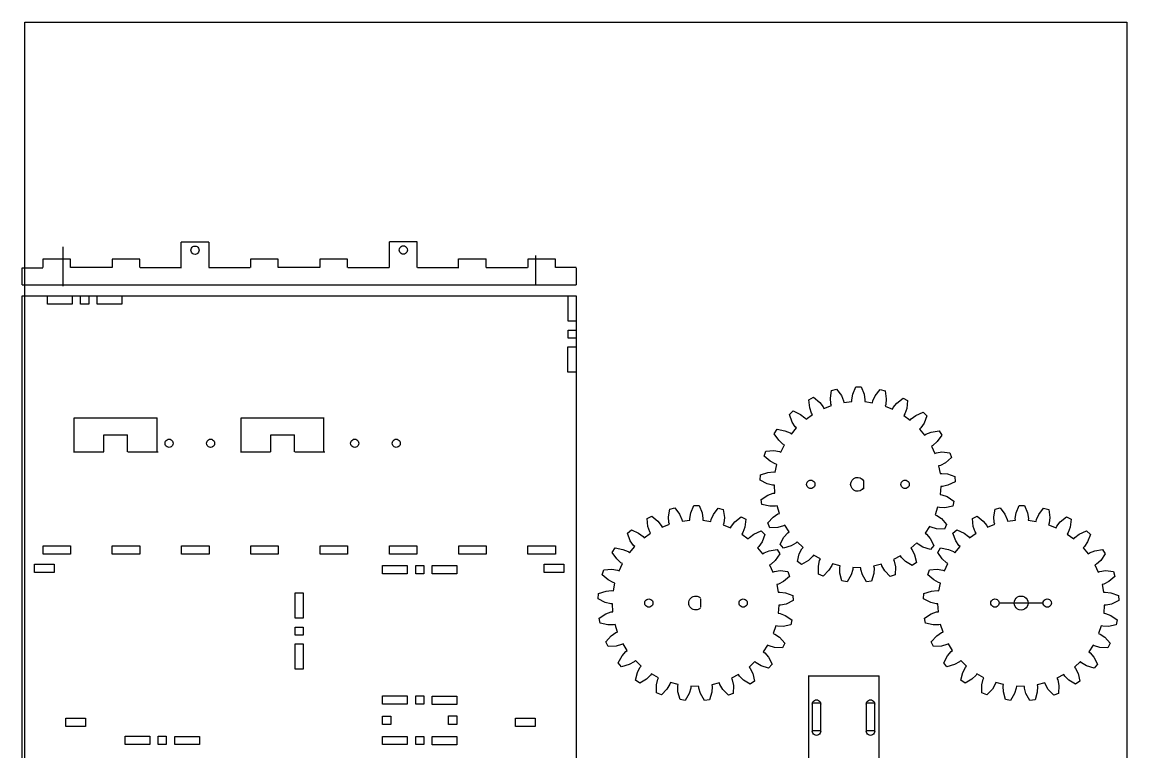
# Model space of a CAD drawing. Extents: x 5 to 394, y 5 to 594.
# Drawn here: x 5 to 394, y 337.2 to 594 of the extents above; entities that cross this region are included whole.
import ezdxf

# ---------------------------------------------------------------- set-up
doc = ezdxf.new("R2010")
doc.units = 0
for name, color, linetype in [('EarlyCut', 7, 'CONTINUOUS'), ('InfoOnly', 7, 'CONTINUOUS'), ('OuterCut', 7, 'CONTINUOUS')]:
    doc.layers.add(name, color=color, linetype=linetype)

msp = doc.modelspace()

# ---------------------------------------------------------------- linework, layer by layer
at = {"layer": 'EarlyCut', "color": 5}
for points in [[(19.302582, 514.896425), (19.302582, 501.040627)], [(13.9014, 497.681684), (22.58708, 497.681684), (22.58708, 494.779487), (13.9014, 494.779487), (13.9014, 497.681684)], [(25.609051, 497.682192), (28.441671, 497.682192), (28.441671, 494.778949), (25.609051, 494.778949), (25.609051, 497.682192)], [(31.414858, 497.631702), (40.100538, 497.631702), (40.100538, 494.729505), (31.414858, 494.729505), (31.414858, 497.631702)], [(200.088205, 497.631519), (200.088205, 488.729286), (197.256606, 488.729286), (197.256606, 497.631519), (200.088205, 497.631519)], [(200.088701, 485.63197), (200.088701, 482.728726), (197.256081, 482.728726), (197.256081, 485.63197), (200.088701, 485.63197)], [(200.039439, 479.68141), (200.039439, 470.779177), (197.20784, 470.779177), (197.20784, 479.68141), (200.039439, 479.68141)], [(23.320321, 442.822132), (23.320321, 454.72302)], [(23.320321, 454.680038), (52.59074, 454.680038)], [(52.508353, 442.822132), (52.508353, 454.72302)], [(82.078091, 442.822132), (82.078091, 454.72302)], [(82.078091, 454.680038), (111.348509, 454.680038)], [(111.266139, 442.822132), (111.266139, 454.72302)], [(33.822028, 442.813183), (33.822028, 448.747307)], [(33.829848, 448.739292), (42.131128, 448.739292)], [(42.138948, 442.813183), (42.138948, 448.747307)], [(92.579793, 442.813183), (92.579793, 448.747307)], [(92.587614, 448.739292), (100.888893, 448.739292)], [(100.896713, 442.813183), (100.896713, 448.747307)], [(58.167143, 445.779945), (58.167143, 445.779945)], [(72.802358, 445.779945), (72.802358, 445.779945)], [(123.522259, 445.77998), (123.522259, 445.77998)], [(138.157469, 445.779945), (138.157469, 445.779945)], [(23.098034, 442.822104), (33.733847, 442.822104)], [(42.227122, 442.822104), (52.862917, 442.822104)], [(81.855795, 442.822104), (92.491616, 442.822104)], [(100.984891, 442.822104), (111.620684, 442.822104)], [(301.306653, 432.643828), (301.306653, 429.740602)], [(284.147835, 431.331065), (284.147835, 431.331065)], [(317.361843, 431.331065), (317.361843, 431.331065)], [(12.364735, 409.648561), (22.026043, 409.648561), (22.026043, 406.746416), (12.364735, 406.746416), (12.364735, 409.648561)], [(36.756738, 409.648561), (46.418046, 409.648561), (46.418046, 406.746416), (36.756738, 406.746416), (36.756738, 409.648561)], [(61.148743, 409.648561), (70.810051, 409.648561), (70.810051, 406.746416), (61.148743, 406.746416), (61.148743, 409.648561)], [(85.540748, 409.648561), (95.202056, 409.648561), (95.202056, 406.746416), (85.540748, 406.746416), (85.540748, 409.648561)], [(109.932756, 409.648561), (119.594064, 409.648561), (119.594064, 406.746416), (109.932756, 406.746416), (109.932756, 409.648561)], [(134.324756, 409.648561), (143.986064, 409.648561), (143.986064, 406.746416), (134.324756, 406.746416), (134.324756, 409.648561)], [(158.716751, 409.648561), (168.378059, 409.648561), (168.378059, 406.746416), (158.716751, 406.746416), (158.716751, 409.648561)], [(183.108759, 409.648561), (192.770067, 409.648561), (192.770067, 406.746416), (183.108759, 406.746416), (183.108759, 409.648561)], [(9.337639, 403.201026), (16.272006, 403.201026), (16.272006, 400.293794), (9.337639, 400.293794), (9.337639, 403.201026)], [(131.885515, 402.781273), (140.571195, 402.781273), (140.571195, 399.879075), (131.885515, 399.879075), (131.885515, 402.781273)], [(143.593166, 402.781781), (146.425786, 402.781781), (146.425786, 399.878537), (143.593166, 399.878537), (143.593166, 402.781781)], [(149.398973, 402.731291), (158.084653, 402.731291), (158.084653, 399.829094), (149.398973, 399.829094), (149.398973, 402.731291)], [(188.86277, 403.200963), (195.797127, 403.200963), (195.797127, 400.293731), (188.86277, 400.293731), (188.86277, 403.200963)], [(104.007992, 393.105744), (104.007992, 384.20351), (101.176393, 384.20351), (101.176393, 393.105744), (104.007992, 393.105744)], [(227.138946, 389.562176), (227.138946, 389.562176)], [(243.919999, 391.053687), (243.919999, 388.103271)], [(260.352954, 389.562176), (260.352954, 389.562176)], [(349.007204, 389.562176), (349.007204, 389.562176)], [(359.20598, 389.562174), (359.20598, 389.562174)], [(367.429632, 389.562176), (367.429632, 389.562176)], [(104.008488, 381.106194), (104.008488, 378.202951), (101.175868, 378.202951), (101.175868, 381.106194), (104.008488, 381.106194)], [(103.959226, 375.155635), (103.959226, 366.253402), (101.127627, 366.253402), (101.127627, 375.155635), (103.959226, 375.155635)], [(131.885515, 356.855815), (140.571195, 356.855815), (140.571195, 353.953618), (131.885515, 353.953618), (131.885515, 356.855815)], [(143.593166, 356.856323), (146.425786, 356.856323), (146.425786, 353.95308), (143.593166, 353.95308), (143.593166, 356.856323)], [(149.398973, 356.805833), (158.084653, 356.805833), (158.084653, 353.903636), (149.398973, 353.903636), (149.398973, 356.805833)], [(283.284986, 354.431535), (286.159414, 354.431535), (286.159414, 344.557108), (283.284986, 344.557108), (283.284986, 354.431535)], [(302.285005, 354.431535), (305.159432, 354.431535), (305.159432, 344.557108), (302.285005, 344.557108), (302.285005, 354.431535)], [(20.382344, 349.014), (27.316711, 349.014), (27.316711, 346.106768), (20.382344, 346.106768), (20.382344, 349.014)], [(131.896336, 349.799418), (134.823376, 349.799418), (134.823376, 346.7994), (131.896336, 346.7994), (131.896336, 349.799418)], [(155.156713, 349.859309), (158.083749, 349.859309), (158.083749, 346.859292), (155.156713, 346.859292), (155.156713, 349.859309)], [(178.686315, 349.014), (185.620682, 349.014), (185.620682, 346.106768), (178.686315, 346.106768), (178.686315, 349.014)], [(41.238325, 342.680696), (49.924005, 342.680696), (49.924005, 339.778499), (41.238325, 339.778499), (41.238325, 342.680696)], [(52.945977, 342.681204), (55.778596, 342.681204), (55.778596, 339.777961), (52.945977, 339.777961), (52.945977, 342.681204)], [(58.751784, 342.630714), (67.437463, 342.630714), (67.437463, 339.728517), (58.751784, 339.728517), (58.751784, 342.630714)], [(131.885515, 342.630686), (140.571195, 342.630686), (140.571195, 339.728489), (131.885515, 339.728489), (131.885515, 342.630686)], [(143.593166, 342.631194), (146.425786, 342.631194), (146.425786, 339.727951), (143.593166, 339.727951), (143.593166, 342.631194)], [(149.398973, 342.580704), (158.084653, 342.580704), (158.084653, 339.678507), (149.398973, 339.678507), (149.398973, 342.580704)]]:
    msp.add_lwpolyline(points, dxfattribs=at)
for points in [[(55.334523, 445.779945), (55.334304, 446.29871), (55.604203, 446.778164), (56.042501, 447.037611)], [(56.042501, 444.522279), (55.604203, 444.781726), (55.334304, 445.261181), (55.334523, 445.779945)], [(56.042501, 447.037611), (56.480799, 447.297059), (57.020867, 447.297059), (57.459165, 447.037611)], [(57.459165, 444.522279), (57.020867, 444.262832), (56.480799, 444.262832), (56.042501, 444.522279)], [(57.459165, 447.037611), (57.897463, 446.778164), (58.167362, 446.29871), (58.167143, 445.779945)], [(58.167143, 445.779945), (58.167362, 445.261181), (57.897463, 444.781726), (57.459165, 444.522279)], [(69.969738, 445.779945), (69.969518, 446.29871), (70.239417, 446.778164), (70.677715, 447.037611)], [(70.677715, 444.522279), (70.239417, 444.781726), (69.969518, 445.261181), (69.969738, 445.779945)], [(70.677715, 447.037611), (71.116013, 447.297059), (71.656082, 447.297059), (72.09438, 447.037611)], [(72.09438, 444.522279), (71.656082, 444.262832), (71.116013, 444.262832), (70.677715, 444.522279)], [(72.09438, 447.037611), (72.532678, 446.778164), (72.802577, 446.29871), (72.802358, 445.779945)], [(72.802358, 445.779945), (72.802577, 445.261181), (72.532678, 444.781726), (72.09438, 444.522279)], [(120.689639, 445.77998), (120.68942, 446.298745), (120.959319, 446.778199), (121.397617, 447.037646)], [(121.397617, 444.522314), (120.959319, 444.781761), (120.68942, 445.261216), (120.689639, 445.77998)], [(121.397617, 447.037646), (121.835915, 447.297094), (122.375983, 447.297094), (122.814281, 447.037646)], [(122.814281, 444.522314), (122.375983, 444.262867), (121.835915, 444.262867), (121.397617, 444.522314)], [(122.814281, 447.037646), (123.252579, 446.778199), (123.522478, 446.298745), (123.522259, 445.77998)], [(123.522259, 445.77998), (123.522478, 445.261216), (123.252579, 444.781761), (122.814281, 444.522314)], [(135.324849, 445.779945), (135.324629, 446.29871), (135.594528, 446.778164), (136.032826, 447.037611)], [(136.032826, 444.522279), (135.594528, 444.781726), (135.324629, 445.261181), (135.324849, 445.779945)], [(136.032826, 447.037611), (136.471124, 447.297059), (137.011193, 447.297059), (137.449491, 447.037611)], [(137.449491, 444.522279), (137.011193, 444.262832), (136.471124, 444.262832), (136.032826, 444.522279)], [(137.449491, 447.037611), (137.887789, 446.778164), (138.157688, 446.29871), (138.157469, 445.779945)], [(138.157469, 445.779945), (138.157688, 445.261181), (137.887789, 444.781726), (137.449491, 444.522279)], [(281.221012, 431.331065), (281.219967, 431.854587), (281.498663, 432.338789), (281.951874, 432.600852)], [(281.951874, 432.600852), (282.405084, 432.862915), (282.963763, 432.862915), (283.416973, 432.600852)], [(283.416973, 432.600852), (283.870183, 432.338789), (284.148879, 431.854587), (284.147835, 431.331065)], [(296.730683, 431.331049), (296.730683, 432.440376), (297.475774, 433.411397), (298.547301, 433.698513)], [(298.547301, 433.698513), (299.618828, 433.985629), (300.749607, 433.517247), (301.304272, 432.556543)], [(314.43502, 431.331065), (314.433975, 431.854587), (314.712671, 432.338789), (315.165882, 432.600852)], [(315.165882, 432.600852), (315.619092, 432.862915), (316.177771, 432.862915), (316.630981, 432.600852)], [(316.630981, 432.600852), (317.084191, 432.338789), (317.362887, 431.854587), (317.361843, 431.331065)], [(281.951874, 430.061278), (281.498663, 430.323341), (281.219967, 430.807543), (281.221012, 431.331065)], [(283.416973, 430.061278), (282.963763, 429.799216), (282.405084, 429.799216), (281.951874, 430.061278)], [(284.147835, 431.331065), (284.148879, 430.807543), (283.870183, 430.323341), (283.416973, 430.061278)], [(298.547301, 428.963584), (297.475774, 429.2507), (296.730683, 430.221722), (296.730683, 431.331049)], [(301.304272, 430.105554), (300.749607, 429.14485), (299.618828, 428.676468), (298.547301, 428.963584)], [(315.165882, 430.061278), (314.712671, 430.323341), (314.433975, 430.807543), (314.43502, 431.331065)], [(316.630981, 430.061278), (316.177771, 429.799216), (315.619092, 429.799216), (315.165882, 430.061278)], [(317.361843, 431.331065), (317.362887, 430.807543), (317.084191, 430.323341), (316.630981, 430.061278)], [(224.212123, 389.562176), (224.211078, 390.085698), (224.489775, 390.5699), (224.942985, 390.831963)], [(224.942985, 388.29239), (224.489775, 388.554453), (224.211078, 389.038654), (224.212123, 389.562176)], [(224.942985, 390.831963), (225.396195, 391.094026), (225.954874, 391.094026), (226.408084, 390.831963)], [(226.408084, 390.831963), (226.861294, 390.5699), (227.139991, 390.085698), (227.138946, 389.562176)], [(227.138946, 389.562176), (227.139991, 389.038654), (226.861294, 388.554453), (226.408084, 388.29239)], [(240.439681, 387.829056), (239.482515, 388.786223), (239.482515, 390.338097), (240.439681, 391.295264)], [(240.439681, 391.295264), (241.396847, 392.252431), (242.948721, 392.252433), (243.905889, 391.295267)], [(257.426131, 389.562176), (257.425086, 390.085698), (257.703783, 390.5699), (258.156993, 390.831963)], [(258.156993, 388.29239), (257.703783, 388.554453), (257.425086, 389.038654), (257.426131, 389.562176)], [(258.156993, 390.831963), (258.610203, 391.094026), (259.168882, 391.094026), (259.622092, 390.831963)], [(259.622092, 390.831963), (260.075303, 390.5699), (260.353999, 390.085698), (260.352954, 389.562176)], [(260.352954, 389.562176), (260.353999, 389.038654), (260.075303, 388.554453), (259.622092, 388.29239)], [(346.08038, 389.562176), (346.079336, 390.085698), (346.358032, 390.5699), (346.811242, 390.831963)], [(346.811242, 388.29239), (346.358032, 388.554453), (346.079336, 389.038654), (346.08038, 389.562176)], [(346.811242, 390.831963), (347.264452, 391.094026), (347.823132, 391.094026), (348.276342, 390.831963)], [(348.276342, 390.831963), (348.729552, 390.5699), (349.008248, 390.085698), (349.007204, 389.562176)], [(349.007204, 389.562176), (349.008248, 389.038654), (348.729552, 388.554453), (348.276342, 388.29239)], [(354.30403, 389.562174), (354.302272, 390.438993), (354.76904, 391.249961), (355.528097, 391.688879)], [(355.528097, 387.435468), (354.76904, 387.874386), (354.302272, 388.685354), (354.30403, 389.562174)], [(355.528097, 391.688879), (356.287153, 392.127797), (357.222857, 392.127797), (357.981913, 391.688879)], [(357.981913, 391.688879), (358.74097, 391.249961), (359.207738, 390.438993), (359.20598, 389.562174)], [(359.20598, 389.562174), (359.207738, 388.685354), (358.74097, 387.874386), (357.981913, 387.435468)], [(364.502808, 389.562176), (364.501764, 390.085698), (364.78046, 390.5699), (365.23367, 390.831963)], [(365.23367, 388.29239), (364.78046, 388.554453), (364.501764, 389.038654), (364.502808, 389.562176)], [(365.23367, 390.831963), (365.68688, 391.094026), (366.24556, 391.094026), (366.69877, 390.831963)], [(366.69877, 390.831963), (367.15198, 390.5699), (367.430676, 390.085698), (367.429632, 389.562176)], [(367.429632, 389.562176), (367.430676, 389.038654), (367.15198, 388.554453), (366.69877, 388.29239)], [(226.408084, 388.29239), (225.954874, 388.030327), (225.396195, 388.030327), (224.942985, 388.29239)], [(243.905889, 387.829053), (242.948721, 386.871887), (241.396847, 386.871889), (240.439681, 387.829056)], [(259.622092, 388.29239), (259.168882, 388.030327), (258.610203, 388.030327), (258.156993, 388.29239)], [(348.276342, 388.29239), (347.823132, 388.030327), (347.264452, 388.030327), (346.811242, 388.29239)], [(357.981913, 387.435468), (357.222857, 386.99655), (356.287153, 386.99655), (355.528097, 387.435468)], [(366.69877, 388.29239), (366.24556, 388.030327), (365.68688, 388.030327), (365.23367, 388.29239)]]:
    msp.add_open_spline(points, degree=3, dxfattribs=at)
at = {"layer": 'InfoOnly', "color": 7}
msp.add_lwpolyline([(5.995759, 594.004234), (394.004211, 594.004234), (394.004211, 5.995758), (5.995759, 5.995758), (5.995759, 594.004234)], dxfattribs=at)
at = {"layer": 'InfoOnly', "color": 5}
msp.add_lwpolyline([(364.209556, 389.562162), (349.300461, 389.562162)], dxfattribs=at)
at = {"layer": 'OuterCut', "color": 5}
for points in [[(60.997996, 516.686515), (70.777125, 516.686515)], [(60.997996, 516.686515), (70.777125, 516.686515)], [(61.00368, 507.691726), (61.00368, 516.592874)], [(61.00368, 507.691726), (61.00368, 516.592874)], [(67.315424, 513.730413), (67.315424, 513.730413)], [(70.858098, 507.691726), (70.858098, 516.592874)], [(134.342178, 516.756904), (144.115104, 516.756904)], [(134.342178, 516.756904), (144.115104, 516.756904)], [(134.346388, 507.661161), (134.346388, 516.661228)], [(140.656478, 513.802554), (140.656478, 513.802554)], [(144.103211, 507.661161), (144.103211, 516.661228)], [(46.465829, 507.592581), (46.465829, 510.592592), (36.709014, 510.592592), (36.709014, 507.592581), (22.073788, 507.592581), (22.073788, 510.592592), (12.316989, 510.592592), (12.316989, 507.592581)], [(119.586762, 507.592581), (119.586762, 510.592592), (109.829989, 510.592592), (109.829989, 507.592581), (95.194763, 507.592581), (95.194763, 510.592592), (85.437983, 510.592592), (85.437983, 507.592581)], [(158.667746, 510.656857), (168.440712, 510.656857)], [(158.671999, 507.652525), (158.671999, 510.652539)], [(168.436488, 507.652525), (168.436488, 510.652539)], [(200.135386, 507.592581), (192.817787, 507.592581), (192.817787, 510.592592), (183.061003, 510.592592), (183.061003, 507.592581)], [(185.775803, 511.837229), (185.775803, 501.599956)], [(4.999387, 501.542552), (4.999387, 507.5426), (12.316989, 507.5426)], [(46.558008, 507.655347), (61.114477, 507.655347)], [(70.789569, 507.655347), (85.346038, 507.655347)], [(119.67867, 507.655347), (134.23515, 507.655347)], [(144.19508, 507.655347), (158.751549, 507.655347)], [(168.41264, 507.655347), (182.969117, 507.655347)], [(200.135386, 507.5426), (200.135386, 501.542552)], [(4.999387, 501.542552), (200.135386, 501.542552)], [(5.045223, 497.63345), (200.08989, 497.63345), (200.08989, 329.726403), (5.045223, 329.726403), (5.045223, 497.63345)], [(328.204965, 435.114), (328.82625, 435.196543), (330.788271, 434.978054), (333.440589, 434.037508), (333.539702, 432.207438), (331.004476, 430.985944), (329.077528, 430.556836), (328.450962, 430.571798), (328.250108, 427.772718), (328.872567, 427.697897), (330.71876, 426.998307), (333.053581, 425.428093), (332.694473, 423.630583), (329.935344, 423.078115), (327.962212, 423.141683), (327.358891, 423.311941), (326.468302, 420.650458), (327.052649, 420.423493), (328.666728, 419.286813), (330.537987, 417.185011), (329.743078, 415.533197), (326.933127, 415.684283), (325.037808, 416.236786), (324.495617, 416.551673), (322.971509, 414.195325), (323.480817, 413.830044), (324.761689, 412.327676), (326.051141, 409.826655), (324.870484, 408.424432), (322.186582, 409.269716), (320.487989, 410.276046), (320.041357, 410.715663), (317.978867, 408.812616), (318.381357, 408.332171), (319.248452, 406.558391), (319.875522, 403.815172), (318.383193, 402.750778), (315.993573, 404.236907), (314.598853, 405.633904), (314.275529, 406.171208), (311.804712, 404.840713), (312.07502, 404.275101), (312.473685, 402.341417), (312.398787, 399.528526), (310.688683, 398.86866), (308.743672, 400.90231), (307.740387, 402.602295), (307.560597, 403.203051), (304.8366, 402.528974), (304.95782, 401.91374), (304.8631, 399.941748), (304.091082, 397.235811), (302.270606, 397.022185), (300.892449, 399.475442), (300.343193, 401.371575), (300.31858, 401.998259), (297.512382, 402.022646), (297.477037, 401.396672), (296.894662, 399.510192), (295.473962, 397.081437), (293.657445, 397.327026), (292.933046, 400.046037), (292.872534, 402.019232), (293.004404, 402.632062), (290.292433, 403.353727), (290.102631, 402.756413), (289.069428, 401.073888), (287.089305, 399.074684), (285.390912, 399.76419), (285.365417, 402.578145), (285.797545, 404.504252), (286.077782, 405.065199), (283.630395, 406.438537), (283.297959, 405.907266), (281.878856, 404.534525), (279.46394, 403.090329), (277.990299, 404.180632), (278.66509, 406.912675), (279.563046, 408.670971), (279.973801, 409.144303), (277.94489, 411.083248), (277.49064, 410.651086), (275.774788, 409.67464), (273.076448, 408.876462), (271.920579, 410.299113), (273.253539, 412.7771), (274.560294, 414.256811), (275.076009, 414.613446), (273.593163, 416.995744), (273.045552, 416.690517), (271.141007, 416.17133), (268.328934, 416.069343), (267.562959, 417.734697), (269.470353, 419.803447), (271.104169, 420.911682), (271.692172, 421.128653), (270.848267, 423.805015), (270.242184, 423.645287), (268.268141, 423.616101), (265.518915, 424.216759), (265.191172, 426.020314), (267.553433, 427.549558), (269.411236, 428.216858), (270.034953, 428.280596), (269.883186, 431.082907), (269.256233, 431.078912), (267.337228, 431.541668), (264.823626, 432.806844), (264.954669, 434.635246), (267.622944, 435.529305), (269.588594, 435.713486), (270.208382, 435.620149), (270.758305, 438.371997), (270.150309, 438.524196), (268.40636, 439.449497), (266.286699, 441.30015), (266.868337, 443.038488), (269.674976, 443.240799), (271.624454, 442.930339), (272.201826, 442.686039), (273.418712, 445.214549), (272.867497, 445.513401), (271.408577, 446.843329), (269.815793, 449.162863), (270.811256, 450.702026), (273.580015, 450.199936), (275.391287, 449.414511), (275.889553, 449.033936), (277.697193, 451.180661), (277.237721, 451.606864), (276.155122, 453.257896), (275.189219, 455.901083), (276.536489, 457.14416), (279.093252, 455.969221), (280.652309, 454.757771), (281.040177, 454.265511), (283.324931, 455.895133), (282.985751, 456.422533), (282.348131, 458.290705), (282.069572, 461.090954), (283.683565, 461.959853), (285.868019, 460.186195), (287.07689, 458.625096), (287.330092, 458.051774), (289.948261, 459.062109), (289.750977, 459.657113), (289.598032, 461.625302), (290.024542, 464.406644), (291.803911, 464.846979), (293.478604, 462.585864), (294.261312, 460.773316), (294.364055, 460.15482), (297.151206, 460.482131), (297.107994, 461.107808), (297.449255, 463.05217), (298.554401, 465.639918), (300.3873, 465.624151), (301.447042, 463.01742), (301.754182, 461.067191), (301.700117, 460.442464), (304.480981, 460.06652), (304.594837, 460.68318), (305.408658, 462.481575), (307.122658, 464.71339), (308.894025, 464.242074), (309.272276, 461.453724), (309.084779, 459.488295), (308.877138, 458.896798), (311.477196, 457.840933), (311.7406, 458.410012), (312.976287, 459.949467), (315.19143, 461.684981), (316.789984, 460.787983), (316.462848, 457.993087), (315.792392, 456.136036), (315.444143, 455.614932), (317.700098, 453.945764), (318.096639, 454.431046), (319.676614, 455.614937), (322.253527, 456.745136), (323.578718, 455.478625), (322.566916, 452.852972), (321.455791, 451.221058), (320.988912, 450.802909), (322.75859, 448.624946), (323.263602, 448.996547), (325.088165, 449.750512), (327.865364, 450.204188), (328.834018, 448.647885), (327.200697, 446.356282), (325.71882, 445.05193), (325.162403, 444.763184), (326.335221, 442.213451), (326.916626, 442.447871), (328.871351, 442.724165), (331.674009, 442.472913), (332.225146, 440.724699), (330.073563, 438.911511), (328.313725, 438.016625), (327.702987, 437.875016), (328.204965, 435.114)], [(271.196076, 393.345111), (271.817362, 393.427655), (273.779382, 393.209165), (276.4317, 392.268619), (276.530813, 390.43855), (273.995587, 389.217056), (272.068639, 388.787947), (271.442073, 388.80291), (271.241219, 386.003829), (271.863678, 385.929008), (273.709871, 385.229418), (276.044692, 383.659205), (275.685585, 381.861694), (272.926455, 381.309226), (270.953323, 381.372795), (270.350002, 381.543052), (269.459413, 378.881569), (270.04376, 378.654604), (271.657839, 377.517924), (273.529098, 375.416122), (272.734189, 373.764308), (269.924238, 373.915395), (268.028919, 374.467898), (267.486728, 374.782784), (265.96262, 372.426436), (266.471928, 372.061155), (267.7528, 370.558787), (269.042252, 368.057766), (267.861595, 366.655543), (265.177693, 367.500827), (263.4791, 368.507157), (263.032468, 368.946774), (260.969978, 367.043727), (261.372469, 366.563282), (262.239564, 364.789502), (262.866633, 362.046283), (261.374304, 360.981889), (258.984684, 362.468018), (257.589964, 363.865015), (257.26664, 364.402319), (254.795823, 363.071824), (255.066131, 362.506212), (255.464796, 360.572528), (255.389898, 357.759637), (253.679794, 357.099771), (251.734783, 359.133421), (250.731498, 360.833406), (250.551709, 361.434162), (247.827711, 360.760085), (247.948931, 360.144851), (247.854211, 358.172859), (247.082193, 355.466922), (245.261717, 355.253296), (243.88356, 357.706553), (243.334304, 359.602686), (243.309691, 360.22937), (240.503493, 360.253757), (240.468149, 359.627783), (239.885773, 357.741303), (238.465073, 355.312548), (236.648556, 355.558137), (235.924158, 358.277148), (235.863645, 360.250343), (235.995515, 360.863173), (233.283544, 361.584838), (233.093742, 360.987524), (232.060539, 359.304999), (230.080416, 357.305795), (228.382023, 357.995301), (228.356528, 360.809256), (228.788656, 362.735364), (229.068893, 363.29631), (226.621506, 364.669648), (226.28907, 364.138377), (224.869967, 362.765636), (222.455051, 361.321441), (220.98141, 362.411743), (221.656201, 365.143786), (222.554157, 366.902082), (222.964912, 367.375415), (220.936001, 369.31436), (220.481751, 368.882197), (218.765899, 367.905751), (216.067559, 367.107573), (214.91169, 368.530224), (216.24465, 371.008211), (217.551405, 372.487922), (218.06712, 372.844558), (216.584274, 375.226855), (216.036663, 374.921628), (214.132118, 374.402441), (211.320045, 374.300454), (210.55407, 375.965808), (212.461464, 378.034558), (214.09528, 379.142793), (214.683283, 379.359764), (213.839378, 382.036126), (213.233295, 381.876398), (211.259252, 381.847212), (208.510026, 382.44787), (208.182283, 384.251425), (210.544545, 385.780669), (212.402348, 386.447969), (213.026064, 386.511707), (212.874297, 389.314019), (212.247344, 389.310023), (210.32834, 389.772779), (207.814738, 391.037955), (207.94578, 392.866357), (210.614055, 393.760416), (212.579705, 393.944597), (213.199493, 393.85126), (213.749416, 396.603108), (213.14142, 396.755307), (211.397471, 397.680608), (209.277811, 399.531261), (209.859448, 401.269599), (212.666087, 401.47191), (214.615565, 401.16145), (215.192937, 400.91715), (216.409823, 403.44566), (215.858608, 403.744512), (214.399688, 405.07444), (212.806904, 407.393974), (213.802367, 408.933137), (216.571127, 408.431047), (218.382399, 407.645623), (218.880664, 407.265047), (220.688304, 409.411772), (220.228832, 409.837975), (219.146233, 411.489007), (218.18033, 414.132194), (219.5276, 415.375272), (222.084363, 414.200332), (223.64342, 412.988883), (224.031289, 412.496622), (226.316042, 414.126244), (225.976862, 414.653644), (225.339243, 416.521816), (225.060683, 419.322065), (226.674676, 420.190964), (228.85913, 418.417306), (230.068001, 416.856207), (230.321203, 416.282885), (232.939372, 417.29322), (232.742088, 417.888224), (232.589143, 419.856413), (233.015653, 422.637755), (234.795022, 423.07809), (236.469715, 420.816976), (237.252423, 419.004427), (237.355166, 418.385931), (240.142317, 418.713243), (240.099105, 419.338919), (240.440366, 421.283282), (241.545512, 423.871029), (243.378412, 423.855262), (244.438154, 421.248531), (244.745294, 419.298302), (244.691228, 418.673575), (247.472092, 418.297631), (247.585948, 418.914291), (248.399769, 420.712686), (250.11377, 422.944501), (251.885137, 422.473185), (252.263387, 419.684835), (252.07589, 417.719406), (251.868249, 417.12791), (254.468307, 416.072044), (254.731711, 416.641123), (255.967398, 418.180578), (258.182541, 419.916092), (259.781095, 419.019094), (259.453959, 416.224198), (258.783503, 414.367147), (258.435254, 413.846043), (260.691209, 412.176875), (261.08775, 412.662157), (262.667725, 413.846048), (265.244638, 414.976247), (266.569829, 413.709736), (265.558027, 411.084084), (264.446902, 409.452169), (263.980023, 409.03402), (265.749701, 406.856058), (266.254713, 407.227658), (268.079277, 407.981623), (270.856475, 408.435299), (271.825129, 406.878996), (270.191808, 404.587393), (268.709931, 403.283041), (268.153514, 402.994295), (269.326332, 400.444562), (269.907737, 400.678982), (271.862463, 400.955276), (274.66512, 400.704024), (275.216257, 398.95581), (273.064675, 397.142622), (271.304836, 396.247736), (270.694098, 396.106127), (271.196076, 393.345111)], [(385.778298, 393.345111), (386.399584, 393.427655), (388.361604, 393.209165), (391.013922, 392.268619), (391.113035, 390.43855), (388.577809, 389.217056), (386.650861, 388.787947), (386.024295, 388.80291), (385.823441, 386.003829), (386.445901, 385.929008), (388.292093, 385.229418), (390.626914, 383.659205), (390.267807, 381.861694), (387.508677, 381.309226), (385.535545, 381.372795), (384.932224, 381.543052), (384.041635, 378.881569), (384.625982, 378.654604), (386.240061, 377.517924), (388.11132, 375.416122), (387.316412, 373.764308), (384.50646, 373.915395), (382.611141, 374.467898), (382.06895, 374.782784), (380.544842, 372.426436), (381.05415, 372.061155), (382.335022, 370.558787), (383.624474, 368.057766), (382.443817, 366.655543), (379.759916, 367.500827), (378.061322, 368.507157), (377.61469, 368.946774), (375.5522, 367.043727), (375.954691, 366.563282), (376.821786, 364.789502), (377.448856, 362.046283), (375.956526, 360.981889), (373.566906, 362.468018), (372.172186, 363.865015), (371.848863, 364.402319), (369.378045, 363.071824), (369.648353, 362.506212), (370.047019, 360.572528), (369.97212, 357.759637), (368.262016, 357.099771), (366.317006, 359.133421), (365.31372, 360.833406), (365.133931, 361.434162), (362.409933, 360.760085), (362.531153, 360.144851), (362.436433, 358.172859), (361.664415, 355.466922), (359.843939, 355.253296), (358.465782, 357.706553), (357.916527, 359.602686), (357.891914, 360.22937), (355.085715, 360.253757), (355.050371, 359.627783), (354.467995, 357.741303), (353.047296, 355.312548), (351.230779, 355.558137), (350.50638, 358.277148), (350.445868, 360.250343), (350.577737, 360.863173), (347.865766, 361.584838), (347.675964, 360.987524), (346.642761, 359.304999), (344.662638, 357.305795), (342.964245, 357.995301), (342.93875, 360.809256), (343.370879, 362.735364), (343.651116, 363.29631), (341.203728, 364.669648), (340.871292, 364.138377), (339.452189, 362.765636), (337.037274, 361.321441), (335.563633, 362.411743), (336.238423, 365.143786), (337.13638, 366.902082), (337.547135, 367.375415), (335.518223, 369.31436), (335.063974, 368.882197), (333.348121, 367.905751), (330.649781, 367.107573), (329.493912, 368.530224), (330.826872, 371.008211), (332.133628, 372.487922), (332.649342, 372.844558), (331.166496, 375.226855), (330.618886, 374.921628), (328.71434, 374.402441), (325.902267, 374.300454), (325.136292, 375.965808), (327.043686, 378.034558), (328.677502, 379.142793), (329.265505, 379.359764), (328.4216, 382.036126), (327.815518, 381.876398), (325.841474, 381.847212), (323.092248, 382.44787), (322.764505, 384.251425), (325.126767, 385.780669), (326.98457, 386.447969), (327.608287, 386.511707), (327.456519, 389.314019), (326.829566, 389.310023), (324.910562, 389.772779), (322.39696, 391.037955), (322.528003, 392.866357), (325.196278, 393.760416), (327.161927, 393.944597), (327.781715, 393.85126), (328.331638, 396.603108), (327.723643, 396.755307), (325.979694, 397.680608), (323.860033, 399.531261), (324.44167, 401.269599), (327.24831, 401.47191), (329.197787, 401.16145), (329.775159, 400.91715), (330.992046, 403.44566), (330.440831, 403.744512), (328.98191, 405.07444), (327.389126, 407.393974), (328.384589, 408.933137), (331.153349, 408.431047), (332.964621, 407.645623), (333.462887, 407.265047), (335.270526, 409.411772), (334.811054, 409.837975), (333.728455, 411.489007), (332.762552, 414.132194), (334.109822, 415.375272), (336.666585, 414.200332), (338.225642, 412.988883), (338.613511, 412.496622), (340.898264, 414.126244), (340.559084, 414.653644), (339.921465, 416.521816), (339.642905, 419.322065), (341.256898, 420.190964), (343.441352, 418.417306), (344.650223, 416.856207), (344.903425, 416.282885), (347.521594, 417.29322), (347.324311, 417.888224), (347.171365, 419.856413), (347.597875, 422.637755), (349.377244, 423.07809), (351.051938, 420.816976), (351.834646, 419.004427), (351.937388, 418.385931), (354.724539, 418.713243), (354.681327, 419.338919), (355.022589, 421.283282), (356.127735, 423.871029), (357.960634, 423.855262), (359.020376, 421.248531), (359.327516, 419.298302), (359.27345, 418.673575), (362.054314, 418.297631), (362.168171, 418.914291), (362.981991, 420.712686), (364.695992, 422.944501), (366.467359, 422.473185), (366.84561, 419.684835), (366.658112, 417.719406), (366.450471, 417.12791), (369.05053, 416.072044), (369.313933, 416.641123), (370.549621, 418.180578), (372.764763, 419.916092), (374.363318, 419.019094), (374.036181, 416.224198), (373.365725, 414.367147), (373.017476, 413.846043), (375.273431, 412.176875), (375.669972, 412.662157), (377.249947, 413.846048), (379.826861, 414.976247), (381.152051, 413.709736), (380.14025, 411.084084), (379.029125, 409.452169), (378.562245, 409.03402), (380.331923, 406.856058), (380.836936, 407.227658), (382.661499, 407.981623), (385.438697, 408.435299), (386.407351, 406.878996), (384.774031, 404.587393), (383.292153, 403.283041), (382.735736, 402.994295), (383.908555, 400.444562), (384.489959, 400.678982), (386.444685, 400.955276), (389.247342, 400.704024), (389.798479, 398.95581), (387.646897, 397.142622), (385.887058, 396.247736), (385.27632, 396.106127), (385.778298, 393.345111)], [(281.762866, 363.962583), (306.722582, 363.962583)], [(281.837683, 363.892451), (281.837683, 313.096035)], [(306.704407, 363.948952), (306.704407, 313.092987)]]:
    msp.add_lwpolyline(points, dxfattribs=at)
for points in [[(64.459774, 513.730413), (64.459774, 514.253244), (64.731916, 514.736359), (65.173687, 514.997775)], [(65.173687, 512.46305), (64.731916, 512.724466), (64.459774, 513.207582), (64.459774, 513.730413)], [(65.173687, 514.997775), (65.615457, 515.259191), (66.159741, 515.259191), (66.601511, 514.997775)], [(66.601511, 514.997775), (67.043282, 514.736359), (67.315424, 514.253244), (67.315424, 513.730413)], [(67.315424, 513.730413), (67.315424, 513.207582), (67.043282, 512.724466), (66.601511, 512.46305)], [(137.800829, 513.802554), (137.800829, 514.325385), (138.072971, 514.808501), (138.514741, 515.069917)], [(138.514741, 512.535192), (138.072971, 512.796608), (137.800829, 513.279723), (137.800829, 513.802554)], [(138.514741, 515.069917), (138.956512, 515.331332), (139.500795, 515.331332), (139.942566, 515.069917)], [(139.942566, 515.069917), (140.384336, 514.808501), (140.656478, 514.325385), (140.656478, 513.802554)], [(140.656478, 513.802554), (140.656478, 513.279723), (140.384336, 512.796608), (139.942566, 512.535192)], [(66.601511, 512.46305), (66.159741, 512.201635), (65.615457, 512.201635), (65.173687, 512.46305)], [(139.942566, 512.535192), (139.500795, 512.273777), (138.956512, 512.273777), (138.514741, 512.535192)], [(283.230599, 354.011973), (283.230599, 354.539844), (283.5149, 355.027617), (283.97641, 355.291552)], [(283.97641, 355.291552), (284.437919, 355.555488), (285.006522, 355.555488), (285.468032, 355.291552)], [(285.468032, 355.291552), (285.929541, 355.027617), (286.213843, 354.539844), (286.213843, 354.011973)], [(302.230603, 354.011973), (302.230603, 354.539844), (302.514905, 355.027617), (302.976414, 355.291552)], [(302.976414, 355.291552), (303.437924, 355.555488), (304.006527, 355.555488), (304.468036, 355.291552)], [(304.468036, 355.291552), (304.929546, 355.027617), (305.213847, 354.539844), (305.213847, 354.011973)], [(283.976422, 343.197134), (283.514913, 343.461069), (283.230611, 343.948842), (283.230611, 344.476713)], [(285.468044, 343.197134), (285.006535, 342.933198), (284.437932, 342.933198), (283.976422, 343.197134)], [(286.213855, 344.476713), (286.213855, 343.948842), (285.929554, 343.461069), (285.468044, 343.197134)], [(302.976413, 343.197134), (302.514903, 343.461069), (302.230602, 343.948842), (302.230602, 344.476713)], [(304.468035, 343.197134), (304.006525, 342.933198), (303.437922, 342.933198), (302.976413, 343.197134)], [(305.213846, 344.476713), (305.213846, 343.948842), (304.929544, 343.461069), (304.468035, 343.197134)]]:
    msp.add_open_spline(points, degree=3, dxfattribs=at)

doc.saveas('drawing.dxf')
